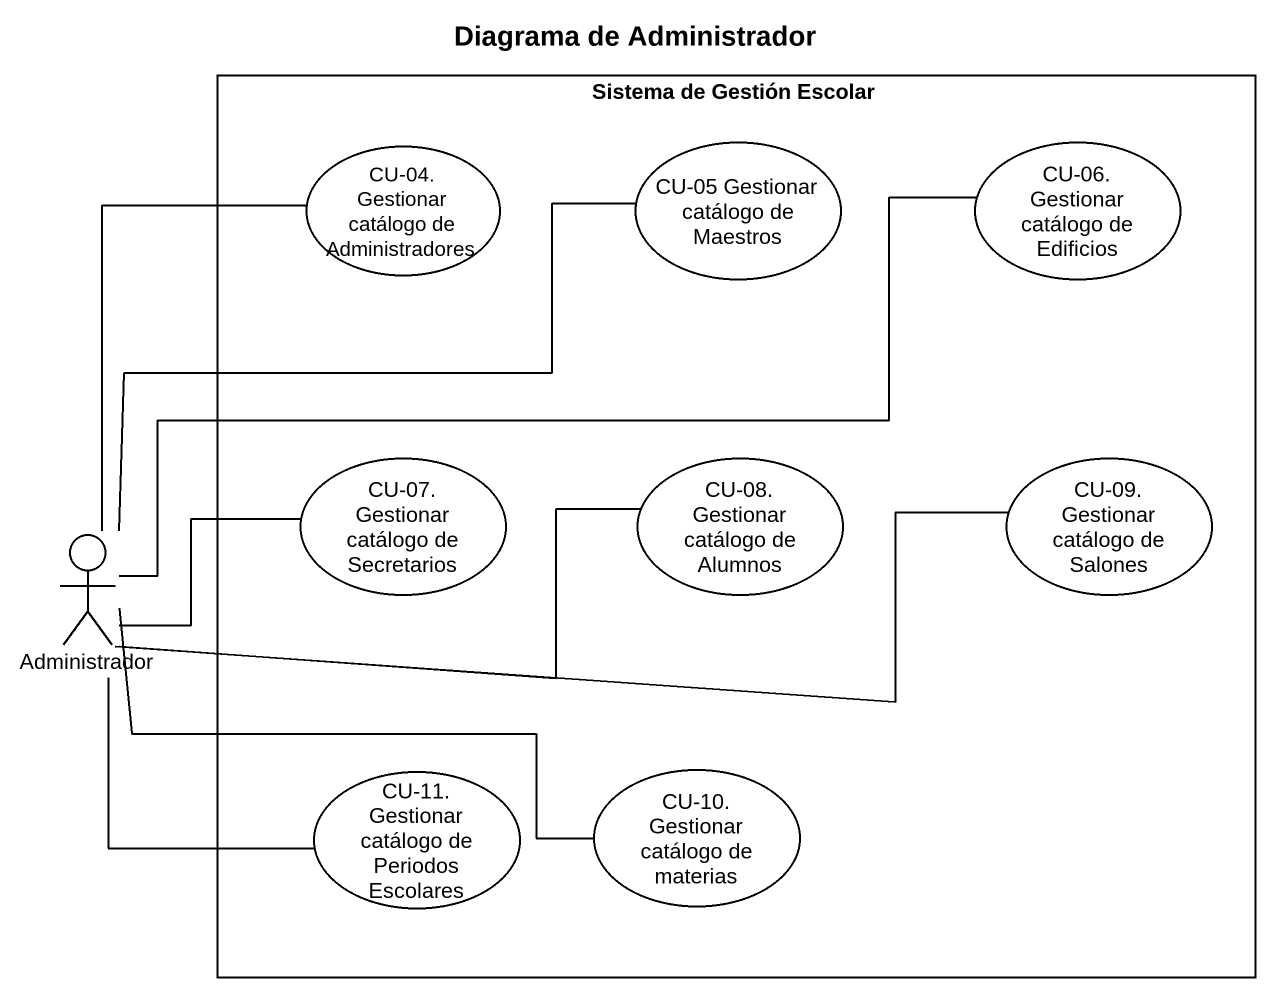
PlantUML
@startuml
title Diagrama de Administrador
rectangle "Sistema de Gestión Escolar" as Sistema_de_Gestión_Escolar {
  usecase "CU-04. Gestionar catálogo de Administradores" as CU_04_Gestionar_catálogo_de
  usecase "CU-05 Gestionar catálogo de Maestros" as CU_05_Gestionar_catálogo_de
  usecase "CU-06. Gestionar catálogo de Edificios" as CU_06_Gestionar_catálogo_de
  usecase "CU-07. Gestionar catálogo de Secretarios" as CU_07_Gestionar_catálogo_de
  usecase "CU-08. Gestionar catálogo de Alumnos" as CU_08_Gestionar_catálogo_de
  usecase "CU-09. Gestionar catálogo de Salones" as CU_09_Gestionar_catálogo_de
  usecase "CU-11. Gestionar catálogo de Periodos Escolares" as CU_11_Gestionar_catálogo_de
  usecase "CU-10. Gestionar catálogo de materias" as CU_10_Gestionar_catálogo_de
}
actor Administrador
CU_09_Gestionar_catálogo_de -left- Administrador
Administrador -up- CU_04_Gestionar_catálogo_de
Administrador -up- CU_05_Gestionar_catálogo_de
Administrador -right- CU_06_Gestionar_catálogo_de
Administrador -right- CU_07_Gestionar_catálogo_de
Administrador -right- CU_08_Gestionar_catálogo_de
Administrador -- CU_11_Gestionar_catálogo_de
Administrador -right- CU_10_Gestionar_catálogo_de
@enduml
